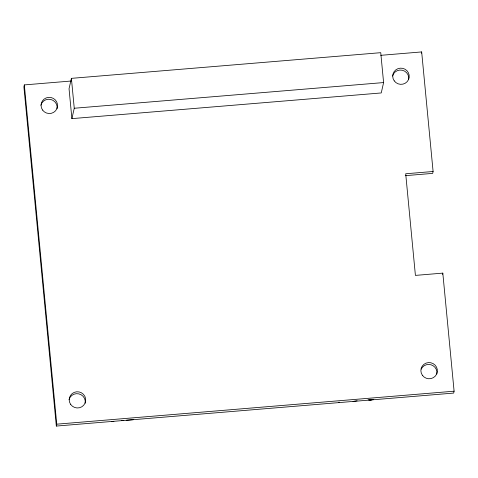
<?xml version="1.0" encoding="UTF-8"?>
<svg xmlns="http://www.w3.org/2000/svg" width="478" height="478" viewBox="0 0 478 478"><rect width="100%" height="100%" fill="white"/><g stroke="black" fill="none" stroke-linecap="round" stroke-linejoin="round"><path stroke-width="0.72" d="M71.204 81.021L24.33 84.917L23.9 86.805L56.332 426.071L453.67 393.083L454.1 391.195L442.813 273.123L415.412 275.4L405.697 173.771L433.098 171.494L421.668 51.929L380.739 55.328M71.401 78.356L69.041 88.735L71.897 118.628L381.241 92.947L383.601 82.569L380.739 52.682L71.401 78.356L74.257 108.249L71.897 118.628M56.332 426.071L56.763 424.177L24.33 84.917M338.502 402.291L339.643 402.255M421.381 53.195L421.668 51.929M354.491 401.377L353.003 401.406L357.126 400.761M368.108 399.817L370.791 399.966L373.42 399.303M369.13 400.02L370.791 399.966M370.773 400.026L372.446 399.68M433.098 171.494L432.668 173.389L405.266 175.665M442.526 274.384L442.813 273.123M372.434 399.739L373.408 399.369M74.257 108.249L383.601 82.569M56.763 424.177L454.1 391.195M111.29 421.524L113.883 421.309M121.561 420.67L123.718 420.491M126.562 420.258L133.308 419.696M40.887 105.214A8.263 8.09 12.8 0 1 50.614 99.424A8.263 8.09 12.8 0 1 57.019 108.757M392.552 76.02A8.263 8.09 12.8 0 1 402.279 70.236A8.263 8.09 12.8 0 1 408.684 79.569M421.184 369.118A8.263 8.09 12.8 0 1 436.832 373.993M69.035 399.638A8.263 8.09 12.8 0 1 78.762 393.854A8.263 8.09 12.8 0 1 85.168 403.187M394.242 80.872A8.263 8.09 12.8 0 0 408.481 79.689A8.263 8.09 12.8 0 0 400.2 68.175A8.263 8.09 12.8 0 0 394.242 80.872M422.391 375.296A8.263 8.09 12.8 0 0 436.629 374.113A8.263 8.09 12.8 0 0 428.348 362.599A8.263 8.09 12.8 0 0 422.391 375.296M70.72 404.49A8.263 8.09 12.8 0 0 84.965 403.307A8.263 8.09 12.8 0 0 76.683 391.793A8.263 8.09 12.8 0 0 70.72 404.49M42.578 110.065A8.263 8.09 12.8 0 0 56.816 108.882A8.263 8.09 12.8 0 0 48.535 97.369A8.263 8.09 12.8 0 0 42.578 110.065"/></g></svg>
